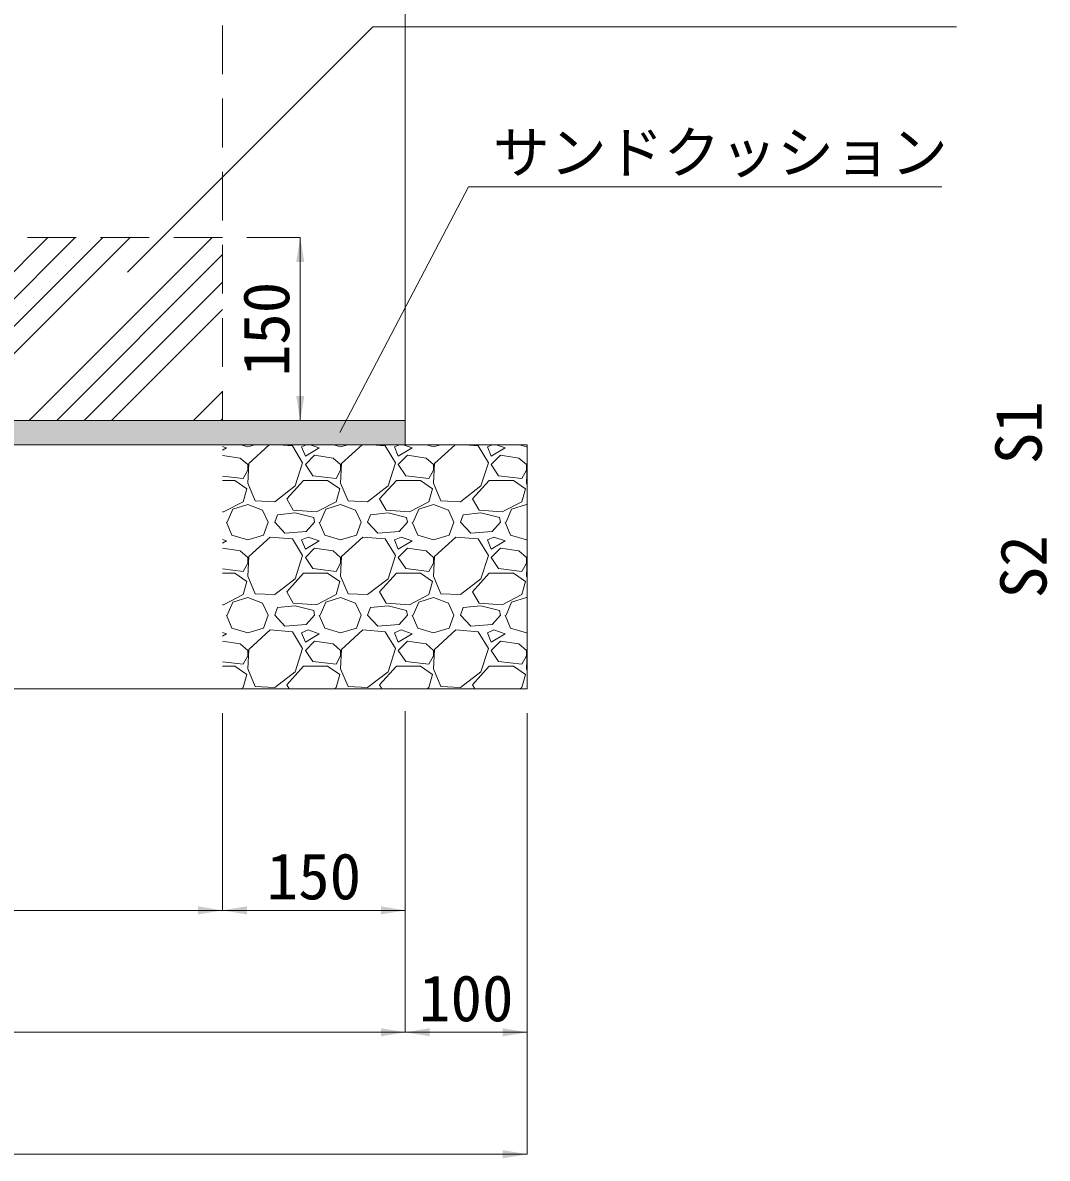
# Model space of a CAD drawing. Units: millimetres at full size. Extents: x 77366 to 106166, y -28085 to 6898.
# Drawn here: x 96752 to 97592, y -18234 to -17303 of the extents above; entities that cross this region are included whole.
import ezdxf
from ezdxf.enums import TextEntityAlignment as Align

# ---------------------------------------------------------------- set-up
doc = ezdxf.new("R2010")
doc.units = ezdxf.units.MM
doc.header["$LTSCALE"] = 50
doc.linetypes.add('USER2', pattern=[1.2, 0.8, -0.4])
for name, color, linetype, lineweight in [('ハッチング', 7, 'Continuous', 9), ('受枠', 3, 'USER2', 9), ('基礎', 7, 'Continuous', 5), ('寸法線', 7, 'Continuous', 13), ('引出線', 4, 'Continuous', 13), ('本体', 2, 'Continuous', 20)]:
    doc.layers.add(name, color=color, linetype=linetype, lineweight=lineweight)
doc.layers.add('モルタル', color=7, linetype='Continuous')
doc.styles.add('ＭＳ ゴシック', font='')
doc.styles.get('ＭＳ ゴシック').set_extended_font_data('MS Gothic')

# ---------------------------------------------------------------- blocks, each defined once
blk = doc.blocks.new('filled_arrow')
at = {"color": 0, "linetype": 'Continuous', "lineweight": -2}
blk.add_solid([(7.5, 1.25), (0, 0), (7.5, -1.25)], dxfattribs=at)

msp = doc.modelspace()

# ---------------------------------------------------------------- hatches: boundary and pattern name
at = {"layer": 'ハッチング'}
h = msp.add_hatch(dxfattribs=at)
h.set_pattern_fill('USER', color=256, style=0, pattern_type=2)
h.set_pattern_definition([(45, (17075, -20395.69), (-67.35192, 67.35192), []), (45, (17097.45, -20395.69), (-67.35192, 67.35192), []), (45, (17119.9, -20395.69), (-67.35192, 67.35192), []), (45, (17142.35, -20395.69), (-67.35192, 67.35192), [])])
h.paths.add_polyline_path([(96215.8, -17479.22), (96215.8, -17629.22), (96915.8, -17629.22), (96915.8, -17479.22)])
at = {"layer": 'モルタル'}
msp.add_hatch(color=256, dxfattribs=at).paths.add_polyline_path([(97065.8, -17649.22), (97065.8, -17629.22), (96065.8, -17629.22), (96065.8, -17649.22)])

# ---------------------------------------------------------------- linework, layer by layer
at = {"layer": '受枠', "linetype": 'Continuous', "lineweight": 20}
msp.add_line((97165.8, -17649.22), (97165.8, -17849.22), dxfattribs=at)
at = {"layer": '基礎', "color": 3, "lineweight": 20}
for p, q in [((95965.8, -17649.22), (97165.8, -17649.22)), ((95965.8, -17849.22), (97165.8, -17849.22))]:
    msp.add_line(p, q, dxfattribs=at)
at = {"layer": '基礎'}
for p, q in [((96919.02, -17651.69), (96915.8, -17650.61)), ((96915.8, -17653.62), (96919.02, -17651.69)), ((96930.45, -17660.07), (96915.8, -17657.87)), ((96930.77, -17649.22), (96936.55, -17650.92)), ((96936.55, -17650.92), (96942.33, -17649.22)), ((96954.2, -17649.22), (96937.31, -17664.64)), ((96973.13, -17650.16), (96961.87, -17649.22)), ((96981.51, -17663.88), (96973.13, -17650.16)), ((96984.71, -17649.22), (96980.75, -17650.92)), ((96980.75, -17650.92), (96983.79, -17658.54)), ((96983.79, -17658.54), (96995.22, -17651.69)), ((96991.41, -17657.78), (96983.79, -17665.4)), ((96995.22, -17651.69), (96987.84, -17649.22)), ((97006.65, -17660.07), (96991.41, -17657.78)), ((97006.97, -17649.22), (97012.75, -17650.92)), ((97012.75, -17650.92), (97018.53, -17649.22)), ((97030.4, -17649.22), (97013.51, -17664.64)), ((97049.33, -17650.16), (97038.07, -17649.22)), ((97057.71, -17663.88), (97049.33, -17650.16)), ((97060.91, -17649.22), (97056.95, -17650.92)), ((97056.95, -17650.92), (97059.99, -17658.54)), ((97059.99, -17658.54), (97071.42, -17651.69)), ((97067.61, -17657.78), (97059.99, -17665.4)), ((97071.42, -17651.69), (97064.04, -17649.22)), ((97082.85, -17660.07), (97067.61, -17657.78)), ((97083.17, -17649.22), (97088.95, -17650.92)), ((97088.95, -17650.92), (97094.73, -17649.22)), ((97106.6, -17649.22), (97089.71, -17664.64)), ((97125.53, -17650.16), (97114.27, -17649.22)), ((97133.91, -17663.88), (97125.53, -17650.16)), ((97137.11, -17649.22), (97133.15, -17650.92)), ((97133.15, -17650.92), (97136.19, -17658.54)), ((97136.19, -17658.54), (97147.62, -17651.69)), ((97143.81, -17657.78), (97136.19, -17665.4)), ((97147.62, -17651.69), (97140.24, -17649.22)), ((97159.05, -17660.07), (97143.81, -17657.78)), ((97159.37, -17649.22), (97165.15, -17650.92)), ((97165.15, -17650.92), (97165.8, -17650.73)), ((96936.55, -17665.4), (96930.45, -17660.07)), ((96937.31, -17664.64), (96936.55, -17680.64)), ((96936.55, -17669.97), (96936.55, -17665.4)), ((96975.41, -17682.93), (96981.51, -17663.88)), ((96983.79, -17665.4), (96989.89, -17674.55)), ((97012.75, -17665.4), (97006.65, -17660.07)), ((97013.51, -17664.64), (97012.75, -17680.64)), ((97012.75, -17669.97), (97012.75, -17665.4)), ((97051.61, -17682.93), (97057.71, -17663.88)), ((97059.99, -17665.4), (97066.09, -17674.55)), ((97088.95, -17665.4), (97082.85, -17660.07)), ((97089.71, -17664.64), (97088.95, -17680.64)), ((97088.95, -17669.97), (97088.95, -17665.4)), ((97127.81, -17682.93), (97133.91, -17663.88)), ((97136.19, -17665.4), (97142.29, -17674.55)), ((97165.15, -17665.4), (97159.05, -17660.07)), ((97165.15, -17669.97), (97165.15, -17665.4)), ((97165.8, -17667.06), (97165.15, -17680.64)), ((96915.8, -17674.8), (96932.74, -17676.83)), ((96932.74, -17676.83), (96936.55, -17669.97)), ((96989.89, -17674.55), (97008.94, -17676.83)), ((97008.94, -17676.83), (97012.75, -17669.97)), ((97066.09, -17674.55), (97085.14, -17676.83)), ((97085.14, -17676.83), (97088.95, -17669.97)), ((97142.29, -17674.55), (97161.34, -17676.83)), ((97161.34, -17676.83), (97165.15, -17669.97)), ((96915.8, -17678.36), (96925.88, -17678.36)), ((96925.88, -17678.36), (96935.79, -17685.21)), ((96935.79, -17685.21), (96932.74, -17695.88)), ((96936.55, -17680.64), (96942.65, -17695.12)), ((96958.65, -17695.88), (96975.41, -17682.93)), ((96968.55, -17693.6), (96982.27, -17678.36)), ((96982.27, -17678.36), (97002.08, -17678.36)), ((97002.08, -17678.36), (97011.99, -17685.21)), ((97011.99, -17685.21), (97008.94, -17695.88)), ((97012.75, -17680.64), (97018.85, -17695.12)), ((97034.85, -17695.88), (97051.61, -17682.93)), ((97044.75, -17693.6), (97058.47, -17678.36)), ((97058.47, -17678.36), (97078.28, -17678.36)), ((97078.28, -17678.36), (97088.19, -17685.21)), ((97088.19, -17685.21), (97085.14, -17695.88)), ((97088.95, -17680.64), (97095.05, -17695.12)), ((97111.05, -17695.88), (97127.81, -17682.93)), ((97120.95, -17693.6), (97134.67, -17678.36)), ((97134.67, -17678.36), (97154.48, -17678.36)), ((97154.48, -17678.36), (97164.39, -17685.21)), ((97164.39, -17685.21), (97161.34, -17695.88)), ((97165.15, -17680.64), (97165.8, -17682.18)), ((96942.65, -17695.12), (96958.65, -17695.88)), ((96973.89, -17702.74), (96968.55, -17693.6)), ((97018.85, -17695.12), (97034.85, -17695.88)), ((97050.09, -17702.74), (97044.75, -17693.6)), ((97095.05, -17695.12), (97111.05, -17695.88)), ((97126.29, -17702.74), (97120.95, -17693.6)), ((96916.74, -17704.26), (96915.8, -17704.19)), ((96932.74, -17695.88), (96916.74, -17704.26)), ((96919.79, -17712.65), (96924.36, -17701.98)), ((96924.36, -17701.98), (96936.55, -17698.17)), ((96936.55, -17698.17), (96948.74, -17702.74)), ((96948.74, -17702.74), (96953.31, -17712.65)), ((96992.94, -17704.26), (96973.89, -17702.74)), ((97008.94, -17695.88), (96992.94, -17704.26)), ((96995.99, -17712.65), (97000.56, -17701.98)), ((97000.56, -17701.98), (97012.75, -17698.17)), ((97012.75, -17698.17), (97024.94, -17702.74)), ((97024.94, -17702.74), (97029.51, -17712.65)), ((97069.14, -17704.26), (97050.09, -17702.74)), ((97085.14, -17695.88), (97069.14, -17704.26)), ((97072.19, -17712.65), (97076.76, -17701.98)), ((97076.76, -17701.98), (97088.95, -17698.17)), ((97088.95, -17698.17), (97101.14, -17702.74)), ((97101.14, -17702.74), (97105.71, -17712.65)), ((97145.34, -17704.26), (97126.29, -17702.74)), ((97161.34, -17695.88), (97145.34, -17704.26)), ((97148.39, -17712.65), (97152.96, -17701.98)), ((97152.96, -17701.98), (97165.15, -17698.17)), ((97165.15, -17698.17), (97165.8, -17698.41)), ((96919.02, -17712.65), (96923.6, -17723.31)), ((96949.5, -17723.31), (96953.31, -17712.65)), ((96958.65, -17712.65), (96960.93, -17706.55)), ((96967.03, -17721.79), (96958.65, -17712.65)), ((96975.41, -17705.03), (96960.93, -17706.55)), ((96990.65, -17708.84), (96975.41, -17705.03)), ((96991.41, -17712.65), (96984.56, -17720.27)), ((96991.41, -17712.65), (96990.65, -17708.84)), ((96995.22, -17712.65), (96999.8, -17723.31)), ((97025.7, -17723.31), (97029.51, -17712.65)), ((97034.85, -17712.65), (97037.13, -17706.55)), ((97043.23, -17721.79), (97034.85, -17712.65)), ((97051.61, -17705.03), (97037.13, -17706.55)), ((97066.85, -17708.84), (97051.61, -17705.03)), ((97067.61, -17712.65), (97060.76, -17720.27)), ((97067.61, -17712.65), (97066.85, -17708.84)), ((97071.42, -17712.65), (97076, -17723.31)), ((97101.9, -17723.31), (97105.71, -17712.65)), ((97111.05, -17712.65), (97113.33, -17706.55)), ((97119.43, -17721.79), (97111.05, -17712.65)), ((97127.81, -17705.03), (97113.33, -17706.55)), ((97143.05, -17708.84), (97127.81, -17705.03)), ((97143.81, -17712.65), (97136.96, -17720.27)), ((97143.81, -17712.65), (97143.05, -17708.84)), ((97147.62, -17712.65), (97152.2, -17723.31)), ((96923.6, -17723.31), (96936.55, -17727.12)), ((96936.55, -17727.12), (96949.5, -17723.31)), ((96984.56, -17720.27), (96967.03, -17721.79)), ((96999.8, -17723.31), (97012.75, -17727.12)), ((97012.75, -17727.12), (97025.7, -17723.31)), ((97060.76, -17720.27), (97043.23, -17721.79)), ((97076, -17723.31), (97088.95, -17727.12)), ((97088.95, -17727.12), (97101.9, -17723.31)), ((97136.96, -17720.27), (97119.43, -17721.79)), ((97152.2, -17723.31), (97165.15, -17727.12)), ((96919.02, -17727.89), (96915.8, -17726.81)), ((96915.8, -17729.82), (96919.02, -17727.89)), ((96954.84, -17724.84), (96937.31, -17740.84)), ((96973.13, -17726.36), (96954.84, -17724.84)), ((96981.51, -17740.08), (96973.13, -17726.36)), ((96986.08, -17724.84), (96980.75, -17727.12)), ((96980.75, -17727.12), (96983.79, -17734.74)), ((96983.79, -17734.74), (96995.22, -17727.89)), ((96995.22, -17727.89), (96986.08, -17724.84)), ((97031.04, -17724.84), (97013.51, -17740.84)), ((97049.33, -17726.36), (97031.04, -17724.84)), ((97057.71, -17740.08), (97049.33, -17726.36)), ((97062.28, -17724.84), (97056.95, -17727.12)), ((97056.95, -17727.12), (97059.99, -17734.74)), ((97059.99, -17734.74), (97071.42, -17727.89)), ((97071.42, -17727.89), (97062.28, -17724.84)), ((97107.24, -17724.84), (97089.71, -17740.84)), ((97125.53, -17726.36), (97107.24, -17724.84)), ((97133.91, -17740.08), (97125.53, -17726.36)), ((97138.48, -17724.84), (97133.15, -17727.12)), ((97133.15, -17727.12), (97136.19, -17734.74)), ((97136.19, -17734.74), (97147.62, -17727.89)), ((97147.62, -17727.89), (97138.48, -17724.84)), ((97165.15, -17727.12), (97165.8, -17726.93)), ((96930.45, -17736.27), (96915.8, -17734.07)), ((96936.55, -17741.6), (96930.45, -17736.27)), ((96937.31, -17740.84), (96936.55, -17756.84)), ((96936.55, -17746.17), (96936.55, -17741.6)), ((96975.41, -17759.13), (96981.51, -17740.08)), ((96991.41, -17733.98), (96983.79, -17741.6)), ((96983.79, -17741.6), (96989.89, -17750.75)), ((97006.65, -17736.27), (96991.41, -17733.98)), ((97012.75, -17741.6), (97006.65, -17736.27)), ((97013.51, -17740.84), (97012.75, -17756.84)), ((97012.75, -17746.17), (97012.75, -17741.6)), ((97051.61, -17759.13), (97057.71, -17740.08)), ((97067.61, -17733.98), (97059.99, -17741.6)), ((97059.99, -17741.6), (97066.09, -17750.75)), ((97082.85, -17736.27), (97067.61, -17733.98)), ((97088.95, -17741.6), (97082.85, -17736.27)), ((97089.71, -17740.84), (97088.95, -17756.84)), ((97088.95, -17746.17), (97088.95, -17741.6)), ((97127.81, -17759.13), (97133.91, -17740.08)), ((97143.81, -17733.98), (97136.19, -17741.6)), ((97136.19, -17741.6), (97142.29, -17750.75)), ((97159.05, -17736.27), (97143.81, -17733.98)), ((97165.15, -17741.6), (97159.05, -17736.27)), ((97165.15, -17746.17), (97165.15, -17741.6)), ((96915.8, -17751), (96932.74, -17753.03)), ((96932.74, -17753.03), (96936.55, -17746.17)), ((96989.89, -17750.75), (97008.94, -17753.03)), ((97008.94, -17753.03), (97012.75, -17746.17)), ((97066.09, -17750.75), (97085.14, -17753.03)), ((97085.14, -17753.03), (97088.95, -17746.17)), ((97142.29, -17750.75), (97161.34, -17753.03)), ((97161.34, -17753.03), (97165.15, -17746.17)), ((97165.8, -17743.26), (97165.15, -17756.84)), ((96915.8, -17754.56), (96925.88, -17754.56)), ((96925.88, -17754.56), (96935.79, -17761.41)), ((96936.55, -17756.84), (96942.65, -17771.32)), ((96958.65, -17772.08), (96975.41, -17759.13)), ((96968.55, -17769.8), (96982.27, -17754.56)), ((96982.27, -17754.56), (97002.08, -17754.56)), ((97002.08, -17754.56), (97011.99, -17761.41)), ((97012.75, -17756.84), (97018.85, -17771.32)), ((97034.85, -17772.08), (97051.61, -17759.13)), ((97044.75, -17769.8), (97058.47, -17754.56)), ((97058.47, -17754.56), (97078.28, -17754.56)), ((97078.28, -17754.56), (97088.19, -17761.41)), ((97088.95, -17756.84), (97095.05, -17771.32)), ((97111.05, -17772.08), (97127.81, -17759.13)), ((97120.95, -17769.8), (97134.67, -17754.56)), ((97134.67, -17754.56), (97154.48, -17754.56)), ((97154.48, -17754.56), (97164.39, -17761.41)), ((97165.15, -17756.84), (97165.8, -17758.38)), ((96935.79, -17761.41), (96932.74, -17772.08)), ((96973.89, -17778.94), (96968.55, -17769.8)), ((97011.99, -17761.41), (97008.94, -17772.08)), ((97050.09, -17778.94), (97044.75, -17769.8)), ((97088.19, -17761.41), (97085.14, -17772.08)), ((97126.29, -17778.94), (97120.95, -17769.8)), ((97164.39, -17761.41), (97161.34, -17772.08)), ((96932.74, -17772.08), (96916.74, -17780.46)), ((96919.79, -17788.85), (96924.36, -17778.18)), ((96924.36, -17778.18), (96936.55, -17774.37)), ((96936.55, -17774.37), (96948.74, -17778.94)), ((96942.65, -17771.32), (96958.65, -17772.08)), ((96948.74, -17778.94), (96953.31, -17788.85)), ((96992.94, -17780.46), (96973.89, -17778.94)), ((97008.94, -17772.08), (96992.94, -17780.46)), ((96995.99, -17788.85), (97000.56, -17778.18)), ((97000.56, -17778.18), (97012.75, -17774.37)), ((97012.75, -17774.37), (97024.94, -17778.94)), ((97018.85, -17771.32), (97034.85, -17772.08)), ((97024.94, -17778.94), (97029.51, -17788.85)), ((97069.14, -17780.46), (97050.09, -17778.94)), ((97085.14, -17772.08), (97069.14, -17780.46)), ((97072.19, -17788.85), (97076.76, -17778.18)), ((97076.76, -17778.18), (97088.95, -17774.37)), ((97088.95, -17774.37), (97101.14, -17778.94)), ((97095.05, -17771.32), (97111.05, -17772.08)), ((97101.14, -17778.94), (97105.71, -17788.85)), ((97145.34, -17780.46), (97126.29, -17778.94)), ((97161.34, -17772.08), (97145.34, -17780.46)), ((97148.39, -17788.85), (97152.96, -17778.18)), ((97152.96, -17778.18), (97165.15, -17774.37)), ((97165.15, -17774.37), (97165.8, -17774.61)), ((96916.74, -17780.46), (96915.8, -17780.39)), ((96958.65, -17788.85), (96960.93, -17782.75)), ((96975.41, -17781.23), (96960.93, -17782.75)), ((96990.65, -17785.04), (96975.41, -17781.23)), ((96991.41, -17788.85), (96990.65, -17785.04)), ((97034.85, -17788.85), (97037.13, -17782.75)), ((97051.61, -17781.23), (97037.13, -17782.75)), ((97066.85, -17785.04), (97051.61, -17781.23)), ((97067.61, -17788.85), (97066.85, -17785.04)), ((97111.05, -17788.85), (97113.33, -17782.75)), ((97127.81, -17781.23), (97113.33, -17782.75)), ((97143.05, -17785.04), (97127.81, -17781.23)), ((97143.81, -17788.85), (97143.05, -17785.04)), ((96919.02, -17788.85), (96923.6, -17799.51)), ((96949.5, -17799.51), (96953.31, -17788.85)), ((96967.03, -17797.99), (96958.65, -17788.85)), ((96984.56, -17796.47), (96967.03, -17797.99)), ((96991.41, -17788.85), (96984.56, -17796.47)), ((96995.22, -17788.85), (96999.8, -17799.51)), ((97025.7, -17799.51), (97029.51, -17788.85)), ((97043.23, -17797.99), (97034.85, -17788.85)), ((97060.76, -17796.47), (97043.23, -17797.99)), ((97067.61, -17788.85), (97060.76, -17796.47)), ((97071.42, -17788.85), (97076, -17799.51)), ((97101.9, -17799.51), (97105.71, -17788.85)), ((97119.43, -17797.99), (97111.05, -17788.85)), ((97136.96, -17796.47), (97119.43, -17797.99)), ((97143.81, -17788.85), (97136.96, -17796.47)), ((97147.62, -17788.85), (97152.2, -17799.51)), ((96919.02, -17804.09), (96915.8, -17803.01)), ((96915.8, -17806.02), (96919.02, -17804.09)), ((96923.6, -17799.51), (96936.55, -17803.32)), ((96936.55, -17803.32), (96949.5, -17799.51)), ((96954.84, -17801.04), (96937.31, -17817.04)), ((96973.13, -17802.56), (96954.84, -17801.04)), ((96981.51, -17816.28), (96973.13, -17802.56)), ((96986.08, -17801.04), (96980.75, -17803.32)), ((96980.75, -17803.32), (96983.79, -17810.94)), ((96983.79, -17810.94), (96995.22, -17804.09)), ((96995.22, -17804.09), (96986.08, -17801.04)), ((96999.8, -17799.51), (97012.75, -17803.32)), ((97012.75, -17803.32), (97025.7, -17799.51)), ((97031.04, -17801.04), (97013.51, -17817.04)), ((97049.33, -17802.56), (97031.04, -17801.04)), ((97057.71, -17816.28), (97049.33, -17802.56)), ((97062.28, -17801.04), (97056.95, -17803.32)), ((97056.95, -17803.32), (97059.99, -17810.94)), ((97059.99, -17810.94), (97071.42, -17804.09)), ((97071.42, -17804.09), (97062.28, -17801.04)), ((97076, -17799.51), (97088.95, -17803.32)), ((97088.95, -17803.32), (97101.9, -17799.51)), ((97107.24, -17801.04), (97089.71, -17817.04)), ((97125.53, -17802.56), (97107.24, -17801.04)), ((97133.91, -17816.28), (97125.53, -17802.56)), ((97138.48, -17801.04), (97133.15, -17803.32)), ((97133.15, -17803.32), (97136.19, -17810.94)), ((97136.19, -17810.94), (97147.62, -17804.09)), ((97147.62, -17804.09), (97138.48, -17801.04)), ((97152.2, -17799.51), (97165.15, -17803.32)), ((97165.15, -17803.32), (97165.8, -17803.13)), ((96930.45, -17812.47), (96915.8, -17810.27)), ((96936.55, -17817.8), (96930.45, -17812.47)), ((96975.41, -17835.33), (96981.51, -17816.28)), ((96991.41, -17810.18), (96983.79, -17817.8)), ((97006.65, -17812.47), (96991.41, -17810.18)), ((97012.75, -17817.8), (97006.65, -17812.47)), ((97051.61, -17835.33), (97057.71, -17816.28)), ((97067.61, -17810.18), (97059.99, -17817.8)), ((97082.85, -17812.47), (97067.61, -17810.18)), ((97088.95, -17817.8), (97082.85, -17812.47)), ((97127.81, -17835.33), (97133.91, -17816.28)), ((97143.81, -17810.18), (97136.19, -17817.8)), ((97159.05, -17812.47), (97143.81, -17810.18)), ((97165.15, -17817.8), (97159.05, -17812.47)), ((96932.74, -17829.23), (96936.55, -17822.37)), ((96937.31, -17817.04), (96936.55, -17833.04)), ((96936.55, -17822.37), (96936.55, -17817.8)), ((96983.79, -17817.8), (96989.89, -17826.95)), ((97008.94, -17829.23), (97012.75, -17822.37)), ((97013.51, -17817.04), (97012.75, -17833.04)), ((97012.75, -17822.37), (97012.75, -17817.8)), ((97059.99, -17817.8), (97066.09, -17826.95)), ((97085.14, -17829.23), (97088.95, -17822.37)), ((97089.71, -17817.04), (97088.95, -17833.04)), ((97088.95, -17822.37), (97088.95, -17817.8)), ((97136.19, -17817.8), (97142.29, -17826.95)), ((97161.34, -17829.23), (97165.15, -17822.37)), ((97165.15, -17822.37), (97165.15, -17817.8)), ((97165.8, -17819.46), (97165.15, -17833.04)), ((96915.8, -17827.2), (96932.74, -17829.23)), ((96915.8, -17830.76), (96925.88, -17830.76)), ((96925.88, -17830.76), (96935.79, -17837.61)), ((96936.55, -17833.04), (96942.65, -17847.52)), ((96968.55, -17846), (96982.27, -17830.76)), ((96982.27, -17830.76), (97002.08, -17830.76)), ((96989.89, -17826.95), (97008.94, -17829.23)), ((97002.08, -17830.76), (97011.99, -17837.61)), ((97012.75, -17833.04), (97018.85, -17847.52)), ((97044.75, -17846), (97058.47, -17830.76)), ((97058.47, -17830.76), (97078.28, -17830.76)), ((97066.09, -17826.95), (97085.14, -17829.23)), ((97078.28, -17830.76), (97088.19, -17837.61)), ((97088.95, -17833.04), (97095.05, -17847.52)), ((97120.95, -17846), (97134.67, -17830.76)), ((97134.67, -17830.76), (97154.48, -17830.76)), ((97142.29, -17826.95), (97161.34, -17829.23)), ((97154.48, -17830.76), (97164.39, -17837.61)), ((97165.15, -17833.04), (97165.8, -17834.58)), ((96935.79, -17837.61), (96932.74, -17848.28)), ((96958.65, -17848.28), (96975.41, -17835.33)), ((97011.99, -17837.61), (97008.94, -17848.28)), ((97034.85, -17848.28), (97051.61, -17835.33)), ((97088.19, -17837.61), (97085.14, -17848.28)), ((97111.05, -17848.28), (97127.81, -17835.33)), ((97164.39, -17837.61), (97161.34, -17848.28)), ((96932.74, -17848.28), (96930.94, -17849.22)), ((96942.65, -17847.52), (96958.65, -17848.28)), ((96970.44, -17849.22), (96968.55, -17846)), ((97008.94, -17848.28), (97007.14, -17849.22)), ((97018.85, -17847.52), (97034.85, -17848.28)), ((97046.64, -17849.22), (97044.75, -17846)), ((97085.14, -17848.28), (97083.34, -17849.22)), ((97095.05, -17847.52), (97111.05, -17848.28)), ((97122.84, -17849.22), (97120.95, -17846)), ((97161.34, -17848.28), (97159.54, -17849.22))]:
    msp.add_line(p, q, dxfattribs=at)
at = {"layer": '寸法線'}
for p, q in [((96935.8, -17479.22), (96979.61, -17479.22)), ((96979.61, -17629.22), (96979.61, -17479.22)), ((96935.8, -17629.22), (96979.61, -17629.22)), ((96915.8, -17869.22), (96915.8, -18031.01)), ((96915.8, -17869.22), (96915.8, -18031.01)), ((97065.8, -17867.62), (97065.8, -18031.01)), ((97065.8, -17867.62), (97065.8, -18131.01)), ((97065.8, -17867.62), (97065.8, -18131.01)), ((97165.8, -17869.22), (97165.8, -18131.01)), ((97165.8, -17869.22), (97165.8, -18231.01)), ((96215.8, -18031.01), (96915.8, -18031.01)), ((96915.8, -18031.01), (97065.8, -18031.01)), ((96065.8, -18131.01), (97065.8, -18131.01)), ((97065.8, -18131.01), (97165.8, -18131.01)), ((95965.8, -18231.01), (97165.8, -18231.01))]:
    msp.add_line(p, q, dxfattribs=at)
at = {"layer": '引出線'}
for points in [[(96837.77, -17507.63), (97039.06, -17306.34), (97517.92, -17306.34)], [(97012.07, -17638.97), (97117.7, -17437.68), (97505.93, -17437.68)]]:
    msp.add_lwpolyline(points, dxfattribs=at)
at = {"layer": '本体'}
for p, q in [((97065.8, -16535.22), (97065.8, -17629.22)), ((96065.8, -17629.22), (97065.8, -17629.22)), ((97065.8, -17629.22), (97065.8, -17649.22)), ((96065.8, -17649.22), (97065.8, -17649.22))]:
    msp.add_line(p, q, dxfattribs=at)
at = {"layer": '本体', "linetype": 'USER2', "lineweight": 9}
for p, q in [((96915.8, -16585.22), (96915.8, -17629.22)), ((96215.8, -17479.22), (96915.8, -17479.22))]:
    msp.add_line(p, q, dxfattribs=at)

# ---------------------------------------------------------------- block references
at = {"layer": '寸法線', "xscale": 2.67, "yscale": 2.67}
for p, rotation in [((96979.61, -17479.22), 270), ((96979.61, -17629.22), 90), ((96915.8, -18031.01), 180), ((97065.8, -18031.01), 180), ((97065.8, -18131.01), 180), ((97165.8, -18131.01), 180), ((97165.8, -18231.01), 180)]:
    msp.add_blockref('filled_arrow', p, dxfattribs=dict(at, rotation=rotation))
for p in [(96915.8, -18031.01), (97065.8, -18131.01)]:
    msp.add_blockref('filled_arrow', p, dxfattribs=at)
at = {"layer": '引出線', "xscale": 0.133, "yscale": 0.133}
for p, rotation in [((96837.77, -17507.63), 45), ((97012.07, -17638.97), 62.3)]:
    msp.add_blockref('filled_arrow', p, dxfattribs=dict(at, rotation=rotation))

# ---------------------------------------------------------------- texts
at = {"layer": '寸法線', "style": 'ＭＳ ゴシック'}
for s, p in [('150', (96951.61, -17554.22)), ('S1', (97568.8, -17639.22)), ('S2', (97572.8, -17749.22))]:
    msp.add_text(s, height=37.98, rotation=90, dxfattribs=at).set_placement(p, align=Align.MIDDLE_CENTER)
for s, p in [('150', (96990.8, -18003.01)), ('100', (97115.8, -18103.01))]:
    msp.add_text(s, height=37.98, dxfattribs=at).set_placement(p, align=Align.MIDDLE_CENTER)
at = {"layer": '引出線', "style": 'ＭＳ ゴシック'}
msp.add_text('サンドクッション', height=34.18, dxfattribs=at).set_placement((97137.7, -17392.28), align=Align.TOP_LEFT)

doc.saveas('drawing.dxf')
